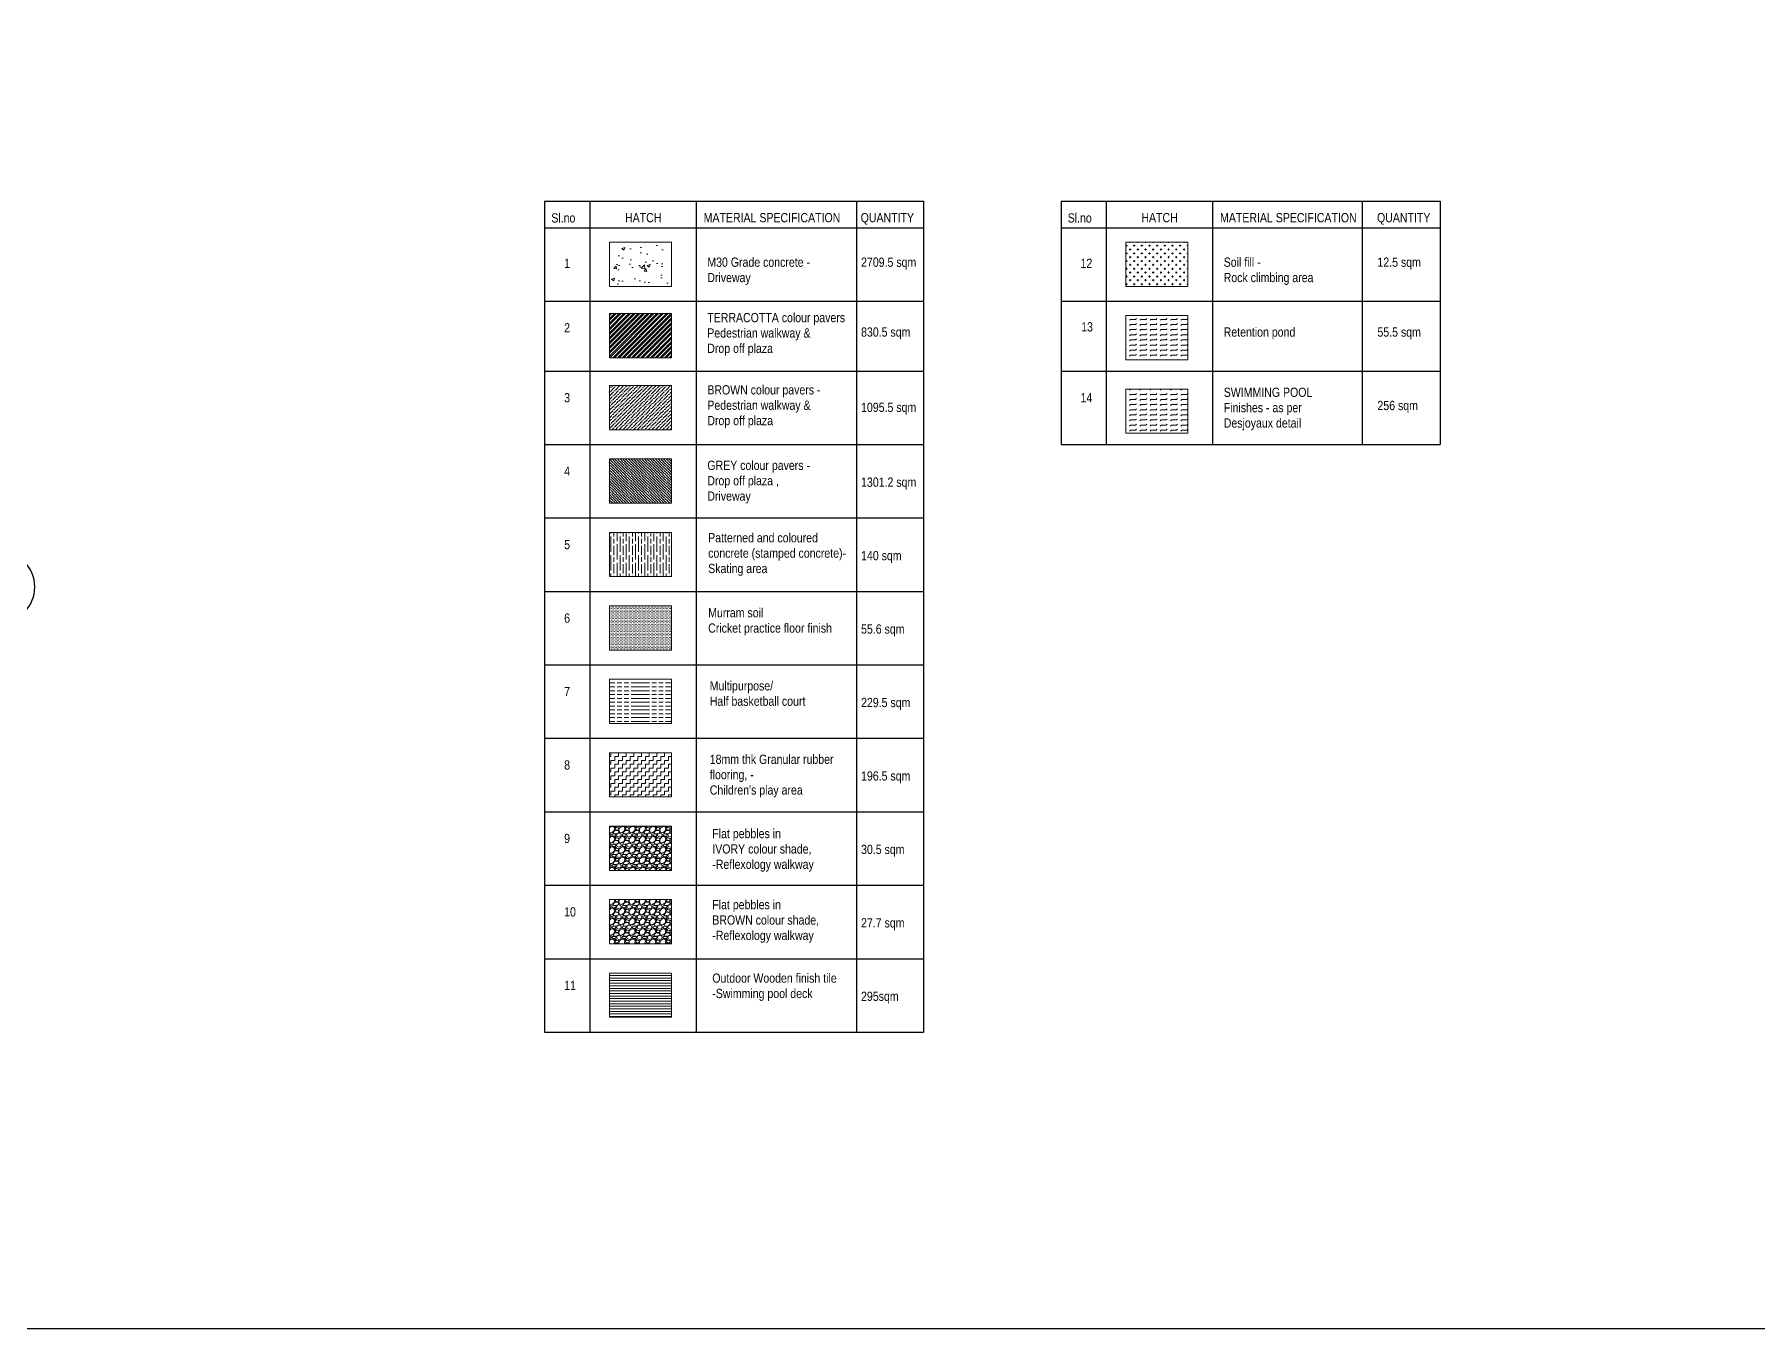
# Model space of a CAD drawing. Header units: millimetres. Extents: x 7964926 to 16080295, y -6277184 to -2986664.
# Drawn here: x 8175355 to 8259489, y -3181604 to -3118443 of the extents above; entities that cross this region are included whole.
import ezdxf

# ---------------------------------------------------------------- set-up
doc = ezdxf.new("R2010")
doc.units = ezdxf.units.MM
doc.header["$LTSCALE"] = 2000
doc.header["$MEASUREMENT"] = 0
doc.linetypes.add('HIDDEN', pattern=[0.375, 0.25, -0.125])
doc.layers.add('a-ac ledge', color=8, linetype='Continuous')
doc.layers.add('L - proposed trees', color=74, linetype='Continuous')
for name, color, linetype, lineweight in [('L - paving', 9, 'Continuous', 5), ('L-ELE-4', 44, 'Continuous', 5), ('L-HATCH', 8, 'Continuous', 5), ('L-HATCH-1', 9, 'Continuous', 5), ('L-TEXT', 7, 'Continuous', 20)]:
    doc.layers.add(name, color=color, linetype=linetype, lineweight=lineweight)
doc.styles.add('Arial narrow', font='ARIALN.TTF')
pattern_1 = [(228.0127875, (2751, -1018), (-4000, -4500), [67.268, -6659.544024]), (184.96974073, (2706, -1068), (6000, 500), [115.434, -11427.96238]), (132.51044708, (2591, -1078), (5000, -5500), [81.394, -8058.016298]), (267.273689, (2396, -1203), (500, 10000), [105.119, -10406.77902]), (292.83365418, (2391, -1308), (-2500, 6000), [103.0775, -10204.686564]), (357.273689, (2431, -1403), (-10000, 500), [105.119, -10406.77902]), (37.69424047, (2536, -1408), (-6500, -5000), [139.0145, -13762.424274]), (72.25532837, (2646, -1323), (3500, 11000), [131.244, -12993.160748]), (121.4295656, (2686, -1198), (-4000, 6500), [105.475, -10442.036555]), (175.2363583, (2631, -1108), (5500, -500), [120.416, -5900.38129]), (222.3974378, (2511, -1098), (-6000, -5500), [155.724, -15416.687502]), (138.81407483, (2891, -1208), (-3500, 3000), [53.1505, -5261.922406]), (171.4692344, (2851, -1173), (6500, -1000), [101.1185, -10010.755708]), (225, (2751, -1158), (-6e-14, -500), [70.7105, -636.39628]), (203.1985905, (2716, -1098), (2500, 1000), [38.079, -3769.807553]), (291.8014095, (2681, -1113), (-500, 1500), [53.8515, -2638.730904]), (30.9637565, (2701, -1163), (1500, 1000), [87.4645, -2828.011447]), (161.5650512, (2776, -1118), (1000, -500), [63.2455, -1517.89333]), (16.38954033, (2391, -1113), (5000, 1500), [88.6, -8771.422573]), (70.34617594, (2476, -1088), (-2000, -5500), [74.3305, -7358.703874]), (293.1985905, (2776, -1018), (-1000, 2500), [76.1575, -3731.729053]), (343.61045967, (2806, -1088), (-5000, 1500), [88.6, -8771.422573]), (339.4439548, (2391, -1423), (-2500, 1000), [85.44, -4186.561873]), (294.77514057, (2471, -1453), (-2500, 5500), [71.589, -7087.321532]), (66.8014095, (2781, -1518), (1000, 2500), [76.1575, -3731.729053]), (17.35402464, (2811, -1448), (-6500, -2000), [83.8155, -8297.711807]), (69.4439548, (2536, -1518), (-1000, -2500), [42.72, -4229.281873]), (101.3099325, (2751, -1518), (-500, 2000), [25.495, -2524.014757]), (165.9637565, (2746, -1493), (1500, -500), [103.0775, -1958.475313]), (186.00900596, (2646, -1468), (5000, 500), [95.525, -9456.961587]), (303.6900675, (2701, -1208), (-500, 1000), [72.111, -1730.664638]), (353.15722659, (2741, -1268), (8500, -1000), [125.897, -12463.781312]), (60.9453959, (2866, -1283), (-2000, -3500), [51.478, -5096.33707]), (90, (2891, -1238), (-500, 500), [30, -470]), (120.25643716, (2636, -1453), (2000, -3500), [69.462, -6876.759995]), (48.0127875, (2601, -1393), (4000, 4500), [134.536, -6592.276024]), (0, (2691, -1293), (500, 500), [130, -370]), (325.30484647, (2821, -1293), (5000, -3500), [79.057, -7826.63715]), (254.0546041, (2886, -1338), (-500, -2000), [72.801, -3567.253945]), (207.64597536, (2866, -1408), (-9500, -5000), [118.5325, -11734.73709]), (175.42607874, (2761, -1463), (-6500, 500), [125.3995, -12414.536704])]

# ---------------------------------------------------------------- blocks, each defined once
blk = doc.blocks.new('tree14 pp')
at = {"layer": 'L - proposed trees', "ltscale": 2000}
for radius in [1275, 143]:
    blk.add_circle((-1173, 1331), radius, dxfattribs=at)

msp = doc.modelspace()

# ---------------------------------------------------------------- hatches: boundary and pattern name
at = {"layer": 'L - paving'}
h = msp.add_hatch(dxfattribs=at)
h.set_pattern_fill('AR-CONC', color=252, scale=206.25)
h.set_pattern_definition([(50, (2220201.2, -754907.8), (1479.34913, -129.42628), [154.6875, -1701.5625]), (355, (2220201.2, -754907.8), (-286.17463, 1551.39628), [123.75, -1361.25]), (100.451444, (2220324.5, -754918.5), (1193.1745, 1421.96998), [131.46415, -1446.1056]), (46.1842, (2220201.2, -754495.2), (2201.18524, -341.3835), [232.03125, -2552.34375]), (96.635635, (2220384.7, -754523.7), (1927.74026, 2009.1196), [197.1963, -2169.1596]), (351.184164, (2220201.2, -754495.2), (1927.7403, 2009.1196), [185.625, -2041.875]), (21, (2220407.5, -754598.4), (1231.1208, -830.40146), [154.6875, -1701.5625]), (326, (2220407.5, -754598.4), (501.83787, 1495.62197), [123.75, -1361.25]), (71.451445, (2220510, -754667.6), (1732.95865, 665.2205), [131.46414, -1446.1056]), (37.5, (2220201.2, -754907.75), (25.0797, 686.593574), [0, -1344.75, 0, -1381.875, 0, -1366.40625]), (7.5, (2220201.2, -754907.75), (542.58092, 813.474156), [0, -787.875, 0, -1313.8125, 0, -520.78125]), (327.5, (2219741.3, -754907.75), (1101.008775, -46.519423), [0, -515.625, 0, -1608.75, 0, -2134.6875]), (317.5, (2219535, -754907.75), (1202.82147, 206.46653), [0, -670.3125, 0, -1068.375, 0, -1515.9375])])
h.paths.add_polyline_path([(8203430.8, -3128580.1), (8206455.2, -3128580.1), (8206455.2, -3130737.9), (8203430.8, -3130737.9)])
h = msp.add_hatch(dxfattribs=at)
h.set_pattern_fill('CROSS', color=45, scale=750)
h.set_pattern_definition([(0, (0, -2751), (187.5, 187.5), [93.75, -281.25]), (90, (46.88, -2797.88), (-187.5, 187.5), [93.75, -281.25])])
h.paths.add_polyline_path([(8228643.8, -3128580.1), (8231668.2, -3128580.1), (8231668.2, -3130737.9), (8228643.8, -3130737.9)])
h.dxf.unprotected_set("ltscale", 0)
h = msp.add_hatch(dxfattribs=at)
h.set_pattern_fill('ANSI36', color=37, scale=1000)
h.paths.add_polyline_path([(8203430.8, -3135575.8), (8206455.2, -3135575.8), (8206455.2, -3137733.5), (8203430.8, -3137733.5)])
h = msp.add_hatch(dxfattribs=at)
h.set_pattern_fill('ANSI36', color=256, scale=750, angle=90)
h.set_pattern_definition([(135, (2051859.75, -782909.375), (-182.300967, 49.7184456), [234.375, -46.875, 0, -46.875])])
h.paths.add_polyline_path([(8203430.8, -3139160.8), (8206455.2, -3139160.8), (8206455.2, -3141318.5), (8203430.8, -3141318.5)])
h = msp.add_hatch(dxfattribs=at)
h.set_pattern_fill('GRAVEL', color=8, scale=500)
h.set_pattern_definition(pattern_1)
h.paths.add_polyline_path([(8203430.8, -3157085.8), (8206455.2, -3157085.8), (8206455.2, -3159243.5), (8203430.8, -3159243.5)])
h = msp.add_hatch(dxfattribs=at)
h.set_pattern_fill('GRAVEL', color=37, scale=500)
h.set_pattern_definition(pattern_1)
h.paths.add_polyline_path([(8203430.8, -3160670.8), (8206455.2, -3160670.8), (8206455.2, -3162828.5), (8203430.8, -3162828.5)])
at = {"layer": 'L-ELE-4'}
h = msp.add_hatch(dxfattribs=at)
h.set_pattern_fill('FLEX', color=5, scale=999.923526)
h.set_pattern_definition([(0, (0, 659.62), (0, 249.9808814), [249.980881, -249.980881]), (45, (249.98, 659.62), (0, 249.9808814), [62.49522, -228.535912, 62.49522, -353.526353])])
h.paths.add_polyline_path([(8228643.8, -3132165.1), (8231668.2, -3132165.1), (8231668.2, -3134322.9), (8228643.8, -3134322.9)])
at = {"layer": 'L-HATCH'}
h = msp.add_hatch(dxfattribs=at)
h.set_pattern_fill('FLEX', color=144, scale=999.92353)
h.paths.add_polyline_path([(8228643.8, -3135750.1), (8231668.2, -3135750.1), (8231668.2, -3137907.9), (8228643.8, -3137907.9)])
at = {"layer": 'L-HATCH-1'}
h = msp.add_hatch(dxfattribs=at)
h.set_pattern_fill('STEEL', color=26, scale=1300)
h.set_pattern_definition([(45, (0, 0), (-114.904852, 114.904852), []), (45, (0, 81.25), (-114.904852, 114.904852), [])])
h.paths.add_polyline_path([(8203430.8, -3132060.9), (8206455.2, -3132060.9), (8206455.2, -3134218.6), (8203430.8, -3134218.6)])
at = {"layer": 'L-HATCH-1', "true_color": 0xaab0d5}
h = msp.add_hatch(dxfattribs=at)
h.set_pattern_fill('GOST_WOOD', color=9, scale=75)
h.set_pattern_definition([(90, (0, 0), (450, -3e-14), [750, -150]), (90, (150, -150), (450, -3e-14), [450, -112.5, 225, -112.5]), (90, (300, -375), (450, -3e-14), [750, -150])])
h.paths.add_polyline_path([(8203430.8, -3142745.8), (8206455.2, -3142745.8), (8206455.2, -3144903.5), (8203430.8, -3144903.5)])
at = {"layer": 'L-HATCH-1'}
h = msp.add_hatch(dxfattribs=at)
h.set_pattern_fill('DOTS', color=44, scale=1125)
h.set_pattern_definition([(0, (2051859.75, -782909.375), (35.15625, 70.3125), [0, -70.3125])])
h.paths.add_polyline_path([(8203430.8, -3146330.8), (8206455.2, -3146330.8), (8206455.2, -3148488.5), (8203430.8, -3148488.5)])
h = msp.add_hatch(dxfattribs=at)
h.set_pattern_fill('ACAD_ISO09W100', color=125, scale=37.5)
h.set_pattern_definition([(0, (2051859.75, -782909.38), (0, 187.5), [900, -112.5, 225, -112.5, 225, -112.5])])
h.paths.add_polyline_path([(8203430.8, -3149915.8), (8206455.2, -3149915.8), (8206455.2, -3152073.5), (8203430.8, -3152073.5)])
at = {"layer": 'L-HATCH-1', "linetype": 'HIDDEN', "ltscale": 0.005, "true_color": 0x988697}
h = msp.add_hatch(dxfattribs=at)
h.set_pattern_fill('ZIGZAG', color=252, scale=1500)
h.set_pattern_definition([(0, (0, -2751), (187.5, 187.5), [187.5, -187.5]), (90, (187.5, -2751), (-187.5, 187.5), [187.5, -187.5])])
h.paths.add_polyline_path([(8203430.8, -3153500.8), (8206455.2, -3153500.8), (8206455.2, -3155658.5), (8203430.8, -3155658.5)])
at = {"layer": 'L-HATCH-1'}
h = msp.add_hatch(dxfattribs=at)
h.set_pattern_fill('ANSI31', color=8, scale=1000, angle=135)
h.paths.add_polyline_path([(8203430.8, -3164255.8), (8206455.2, -3164255.8), (8206455.2, -3166413.5), (8203430.8, -3166413.5)])

# ---------------------------------------------------------------- linework, layer by layer
at = {"layer": 'a-ac ledge', "color": 7}
msp.add_lwpolyline([(8276714.5, -3055282.1), (7964925.5, -3055282.1), (7964925.5, -3181604.2), (8276714.5, -3181604.2)], close=True, dxfattribs=at)
for points in [[(8200266, -3126586.9), (8200266, -3167137.2)], [(8200266, -3126586.9), (8218771.5, -3126586.9)], [(8202466.9, -3126586.9), (8202466.9, -3167137.2)], [(8207662.5, -3126586.9), (8207662.5, -3167137.2)], [(8215485.5, -3126586.9), (8215485.5, -3167137.2)], [(8218771.5, -3126586.9), (8218771.5, -3167137.2)], [(8225479, -3126586.9), (8225479, -3138457.2)], [(8225479, -3126586.9), (8243984.5, -3126586.9)], [(8227679.9, -3126586.9), (8227679.9, -3138457.2)], [(8232875.5, -3126586.9), (8232875.5, -3138457.2)], [(8240180.5, -3126586.9), (8240180.5, -3138457.2)], [(8243984.5, -3126586.9), (8243984.5, -3138457.2)], [(8200266, -3127876.6), (8218771.5, -3127876.6)], [(8225479, -3127876.6), (8243984.5, -3127876.6)], [(8200266, -3131461.6), (8218771.5, -3131461.6)], [(8225479, -3131461.6), (8243984.5, -3131461.6)], [(8200266, -3134872.2), (8218771.5, -3134872.2)], [(8225479, -3134872.2), (8243984.5, -3134872.2)], [(8200266, -3138457.2), (8218771.5, -3138457.2)], [(8225479, -3138457.2), (8243984.5, -3138457.2)], [(8200266, -3142042.2), (8218771.5, -3142042.2)], [(8200266, -3145627.2), (8218771.5, -3145627.2)], [(8200266, -3149212.2), (8218771.5, -3149212.2)], [(8200266, -3152797.2), (8218771.5, -3152797.2)], [(8200266, -3156382.2), (8218771.5, -3156382.2)], [(8200266, -3159967.2), (8218771.5, -3159967.2)], [(8200266, -3163552.2), (8218771.5, -3163552.2)], [(8200266, -3167137.2), (8218771.5, -3167137.2)]]:
    msp.add_lwpolyline(points, dxfattribs=at)
at = {"layer": 'L - paving', "color": 252, "lineweight": 5}
for points in [[(8203430.8, -3128580.1), (8206455.2, -3128580.1), (8206455.2, -3130737.9), (8203430.8, -3130737.9)], [(8228643.8, -3128580.1), (8231668.2, -3128580.1), (8231668.2, -3130737.9), (8228643.8, -3130737.9)], [(8203430.8, -3132060.9), (8206455.2, -3132060.9), (8206455.2, -3134218.6), (8203430.8, -3134218.6)], [(8228643.8, -3132165.1), (8231668.2, -3132165.1), (8231668.2, -3134322.9), (8228643.8, -3134322.9)], [(8203430.8, -3135575.8), (8206455.2, -3135575.8), (8206455.2, -3137733.5), (8203430.8, -3137733.5)], [(8228643.8, -3135750.1), (8231668.2, -3135750.1), (8231668.2, -3137907.9), (8228643.8, -3137907.9)], [(8203430.8, -3139160.8), (8206455.2, -3139160.8), (8206455.2, -3141318.5), (8203430.8, -3141318.5)], [(8203430.8, -3142745.8), (8206455.2, -3142745.8), (8206455.2, -3144903.5), (8203430.8, -3144903.5)], [(8203430.8, -3146330.8), (8206455.2, -3146330.8), (8206455.2, -3148488.5), (8203430.8, -3148488.5)], [(8203430.8, -3149915.8), (8206455.2, -3149915.8), (8206455.2, -3152073.5), (8203430.8, -3152073.5)], [(8203430.8, -3153500.8), (8206455.2, -3153500.8), (8206455.2, -3155658.5), (8203430.8, -3155658.5)], [(8203430.8, -3157085.8), (8206455.2, -3157085.8), (8206455.2, -3159243.5), (8203430.8, -3159243.5)], [(8203430.8, -3160670.8), (8206455.2, -3160670.8), (8206455.2, -3162828.5), (8203430.8, -3162828.5)], [(8203430.8, -3164255.8), (8206455.2, -3164255.8), (8206455.2, -3166413.5), (8203430.8, -3166413.5)]]:
    msp.add_lwpolyline(points, close=True, dxfattribs=at)

# ---------------------------------------------------------------- block references
at = {"layer": 'L - proposed trees', "color": 1, "xscale": -1.377000000000001, "yscale": 1.377000000000001, "zscale": 1.377, "rotation": 149.9999999999999}
msp.add_blockref('tree14 pp', (8175929.2, -3144631.5), dxfattribs=at)

# ---------------------------------------------------------------- texts
at = {"layer": 'L-TEXT', "color": 0, "char_height": 450, "attachment_point": 1, "style": 'Arial narrow'}
for s, insert, width in [('Sl.no ', (8200591.5, -3127171.5), 17115.75), ('HATCH ', (8204191, -3127157.9), 17115.75), ('MATERIAL SPECIFICATION ', (8208030.5, -3127157.9), 17115.75), ('QUANTITY ', (8215696, -3127157.9), 17115.75), ('Sl.no ', (8225804.5, -3127171.5), 17115.75), ('HATCH ', (8229404, -3127157.9), 17115.75), ('MATERIAL SPECIFICATION ', (8233243.5, -3127157.9), 17115.75), ('QUANTITY ', (8240909, -3127157.9), 17115.75), ('1', (8201219.5, -3129385.9), 17115.75), ('{\\C7;M30 Grade concrete -\\PDriveway }', (8208209.5, -3129331.3), 17115.75), ('{\\C7;2709.5 sqm}', (8215717, -3129331.3), 17115.75), ('12', (8226432.5, -3129385.9), 17115.75), ('{\\C7;Soil fill -\\PRock climbing area }', (8233422.5, -3129331.3), 17115.75), ('{\\C7;12.5 sqm}', (8240930, -3129331.3), 17115.75), ('TERRACOTTA colour pavers\\PPedestrian walkway & \\PDrop off plaza   ', (8208206.5, -3132037), 17115.75), ('2', (8201219.5, -3132537.9), 17115.75), ('{\\C7;830.5 sqm}', (8215717, -3132741.9), 17115.75), ('13', (8226465.1, -3132489.1), 17115.75), ('Retention pond', (8233422.5, -3132741.9), 17115.75), ('{\\C7;55.5 sqm}', (8240930, -3132741.9), 17115.75), ('{\\C7;BROWN colour pavers -\\PPedestrian walkway & \\PDrop off plaza   }', (8208209.5, -3135562.9), 17115.75), ('3', (8201219.5, -3135948.6), 17115.75), ('{\\C7;1095.5 sqm}', (8215717, -3136416.4), 17115.75), ('14', (8226432.5, -3135948.6), 17115.75), ('SWIMMING POOL \\PFinishes - as per\\PDesjoyaux detail', (8233425, -3135681.5), 17115.75), ('{\\C7;256 sqm}', (8240930, -3136326.9), 17115.75), ('4', (8201219.5, -3139533.6), 17115.75), ('{\\C7;GREY colour pavers -\\PDrop off plaza , \\PDriveway }', (8208209.5, -3139247.9), 17115.75), ('{\\C7;1301.2 sqm}', (8215717, -3140067.9), 17115.75), ('5', (8201219.5, -3143118.6), 17115.75), ('Patterned and coloured concrete (stamped concrete)-\\PSkating area ', (8208250.5, -3142782), 7300.891), ('{\\C7;140 sqm}', (8215717, -3143652.9), 17115.75), ('{\\C7;Murram soil\\PCricket practice floor finish }', (8208250.5, -3146440.5), 7300.891), ('6', (8201219.5, -3146703.6), 17115.75), ('{\\C7;55.6 sqm}', (8215717, -3147237.9), 17115.75), ('7', (8201219.5, -3150288.6), 17115.75), ('Multipurpose/\\PHalf basketball court ', (8208328, -3150009), 7300.891), ('{\\C7;229.5 sqm}', (8215717, -3150822.9), 17115.75), ('8', (8201219.5, -3153873.6), 17115.75), ("{\\C256;18mm thk Granular rubber flooring, -\\PChildren's play area}", (8208328, -3153594), 7300.891), ('{\\C7;196.5 sqm}', (8215717, -3154407.9), 17115.75), ('9', (8201219.5, -3157458.6), 17115.75), ('Flat pebbles in \\PIVORY colour shade,\\P-{\\C7;Reflexology walkway}', (8208452, -3157221), 7300.891), ('{\\C7;30.5 sqm}', (8215717, -3157992.9), 17115.75), ('Flat pebbles in \\PBROWN colour shade,\\P-{\\C7;Reflexology walkway}', (8208452, -3160690), 7300.891), ('10', (8201219.5, -3161043.6), 17115.75), ('{\\C7;27.7 sqm}', (8215717, -3161577.9), 17115.75), ('Outdoor Wooden finish tile\\P-{\\C7;Swimming pool deck}', (8208452, -3164275), 7300.891), ('11', (8201219.5, -3164628.6), 17115.75), ('{\\C7;295sqm}', (8215717, -3165162.9), 17115.75)]:
    msp.add_mtext(s, dxfattribs=dict(at, insert=insert, width=width))

doc.saveas('drawing.dxf')
